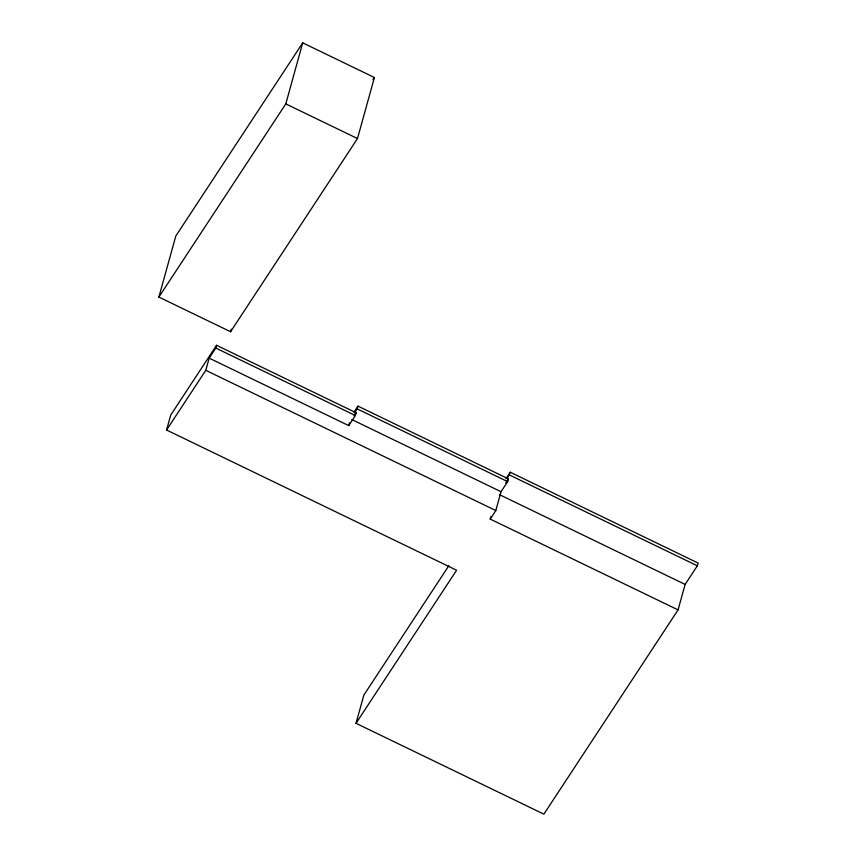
<?xml version="1.0" encoding="UTF-8"?>
<svg xmlns="http://www.w3.org/2000/svg" width="857" height="857" viewBox="0 0 857 857"><rect width="100%" height="100%" fill="white"/><g stroke="black" fill="none" stroke-linecap="round" stroke-linejoin="round"><path stroke-width="1.29" d="M158.877 297.068L175.803 236.029L302.725 42.85L374.413 77.516L357.487 138.545L230.576 331.734L158.877 297.068L285.799 103.89L302.725 42.85M505.951 478.795L510.258 472.228L698.123 563.06L697.352 565.813L685.129 584.42L678.069 609.895L543.884 814.15L356.019 723.319L456.599 570.237L166.579 430.01L170.725 415.056L216.553 345.296L356.116 412.763L355.344 415.527L348.724 425.608L209.172 358.13L215.793 348.049L216.553 345.296M166.579 430.01L205.787 370.32L209.172 358.13M230.576 331.734L231.283 329.184M348.724 425.608L349.495 422.844M354.541 412.913L357.187 408.885L357.958 406.122L508.415 478.87L507.655 481.634L501.034 491.714L495.807 510.547L490.204 519.074L678.069 609.895M356.019 723.319L363.85 695.091L448.907 565.62M490.204 519.074L490.911 516.525M507.344 478.27L510.258 472.228M372.945 79.744L374.413 77.516M353.984 412.174L357.958 406.122M354.123 415.795L356.116 412.763M505.769 482.909L508.415 478.87M285.799 103.89L357.487 138.545M509.497 474.992L697.352 565.813M357.187 408.885L507.655 481.634M215.793 348.049L355.344 415.527M351.777 419.544L501.034 491.714M499.685 494.757L685.129 584.42M205.787 370.32L495.807 510.547"/></g></svg>
